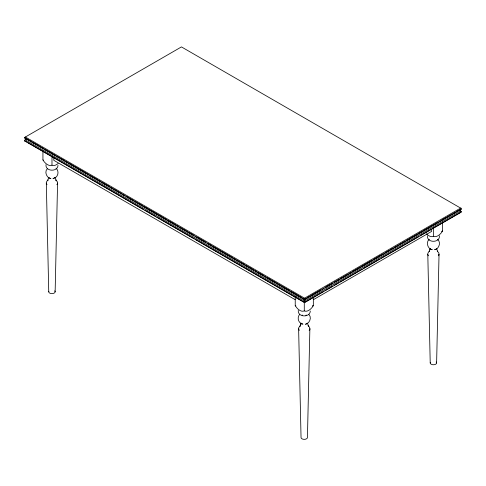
<?xml version="1.0" encoding="UTF-8"?>
<svg xmlns="http://www.w3.org/2000/svg" width="486" height="486" viewBox="0 0 486 486"><rect width="100%" height="100%" fill="white"/><g stroke="black" fill="none" stroke-linecap="round" stroke-linejoin="round"><path stroke-width="0.73" d="M55.143 291.788L57.567 183.082M436.616 362.921L439.04 254.214M48.752 177.384L47.652 180.567L48.096 179.954C46.638 181.023 45.423 183.38 47.027 184.656M301.053 323.099L299.953 326.282L300.397 325.663L298.732 327.649L298.811 329.636M430.225 248.522L429.132 251.705L429.575 251.086C428.136 252.167 426.89 254.464 428.5 255.794M45.97 164.669C45.186 171.643 57.743 172.172 58.01 165.313M298.27 310.378C297.487 317.358 310.044 317.88 310.311 311.028M427.443 235.801C426.587 243.134 440.249 243.134 439.393 235.801M57.372 183.921L57.457 181.94L55.787 179.954L56.23 180.567L55.131 177.384M309.673 329.636L309.868 328.797L307.444 437.497A3.202 1.847 0 0 1 304.242 439.35A3.202 1.847 0 0 1 301.041 437.497L298.623 328.797M438.852 255.059L438.931 253.072L437.26 251.086L437.704 251.705L436.61 248.522M57.457 183.799L56.856 184.656M438.931 254.931L438.329 255.794M47.336 168.691C43.837 172.074 47.172 178.471 50.896 178.569M299.637 314.406C297.711 316.58 297.711 320.104 299.637 322.279C300.676 323.822 305.396 325.158 301.472 323.445M309.157 330.371C310.785 329.052 309.503 326.714 308.088 325.663L308.531 326.282L307.438 323.099M436.191 248.868L436.507 248.425M429.308 239.306C425.177 242.478 428.324 249.61 432.376 249.701M459.878 209.666C458.62 211.106 463.729 211.44 460.613 212.273L431.762 228.924M54.711 177.736C49.384 180.251 57.111 177.426 57.081 175.823C58.648 173.459 58.15 170.057 56.048 168.168M307.012 323.445L305.846 324.126M460.995 209.381L304.552 299.704L24.3 137.641L181.448 46.911L460.613 208.087C462.465 208.142 461.329 209.679 460.084 209.533M26.7 139.184L24.616 140.12L24.336 140.727L304.552 302.632L460.995 212.309M25.387 137.009L304.552 298.191L460.613 208.087M306.526 298.191L304.552 299.327L302.584 298.185M307.838 297.432L309.807 296.296M311.119 295.537L315.712 292.888M317.024 292.129L320.96 289.856M325.553 287.202L330.146 284.547M331.458 283.794L332.77 283.034M334.745 281.898L336.057 281.139M337.369 280.379L339.337 279.243M340.65 278.49L341.962 277.731M343.274 276.971L345.242 275.835M346.554 275.076L347.867 274.323M349.835 273.181L351.147 272.427M352.459 271.668L354.428 270.532M355.74 269.773L357.052 269.013M358.364 268.26L360.333 267.124M361.645 266.364L366.244 263.71M367.556 262.956L371.492 260.678M373.461 259.542L380.678 255.375M381.99 254.621L383.302 253.862M385.27 252.726L386.583 251.967M387.895 251.207L389.863 250.071M391.175 249.312L392.494 248.559M394.462 247.423L395.774 246.663M397.086 245.904L398.399 245.144M400.367 244.008L401.679 243.255M402.991 242.496L404.96 241.36M406.272 240.6L407.584 239.841M408.896 239.082L410.864 237.946M412.177 237.192L413.489 236.433M414.801 235.674L416.769 234.538M418.082 233.778L422.68 231.129M423.992 230.37L431.866 225.826M433.178 225.067L437.114 222.795M441.707 220.14L446.3 217.491M447.612 216.732L448.924 215.972M450.899 214.836L452.211 214.077M453.523 213.324L455.491 212.182M456.804 211.428L458.116 210.669M320.948 289.978L304.552 299.443L276.309 283.138M322.261 289.225L323.573 288.465M324.879 287.706L332.752 283.162M334.064 282.409L338.651 279.76M339.963 279L379.961 255.909M381.273 255.15L383.241 254.014M384.554 253.255L389.14 250.606M390.452 249.853L418.646 233.572M419.959 232.812L445.534 218.05M446.847 217.291L460.892 209.32M323.573 291.393L304.552 302.371L263.704 278.788M324.879 290.634L332.752 286.09M334.064 285.337L338.651 282.682M339.963 281.929L362.258 269.056M363.571 268.296L379.961 258.831M381.273 258.078L418.646 236.5M419.959 235.74L430.45 229.684M313.494 299.613L431.647 231.397L431.647 229.368M435.019 249.549L435.681 249.251M305.785 315.323L306.429 315.043M434.46 249.701C438.512 249.61 441.659 242.478 437.522 239.306M305.287 324.277C309.011 324.186 312.346 317.783 308.853 314.406M25.108 138.243L24.616 138.085M25.108 141.171L24.616 141.007M431.155 249.251L431.817 249.549M25.916 138.455L25.387 138.267L59.541 157.986M50.344 178.411L49.171 177.736M302.061 315.043L302.699 315.323M459.3 210.256L460.613 211.015L304.552 301.113L25.387 139.938L26.274 139.458L26.274 138.753M26.572 138.838L28.546 139.974M29.859 140.733L31.833 141.869M33.145 142.629L34.457 143.388M35.776 144.148L37.744 145.284M39.062 146.043L40.374 146.802M41.687 147.562L43.661 148.698M44.973 149.457L46.292 150.217M48.26 151.359L49.572 152.112M50.89 152.871L52.859 154.013M54.177 154.773L55.489 155.532M57.463 156.668L58.776 157.428M60.088 158.187L64.687 160.842M66.005 161.601L67.317 162.36M69.291 163.496L73.234 165.775M74.546 166.534L82.432 171.084M83.75 171.844L88.349 174.498M89.661 175.258L91.635 176.4M92.948 177.153L94.26 177.912M95.578 178.672L97.546 179.814M98.865 180.573L100.177 181.327M102.145 182.469L103.463 183.228M104.776 183.987L106.75 185.123M108.062 185.883L109.374 186.642M110.693 187.402L112.661 188.538M113.979 189.297L115.291 190.056M117.26 191.192L118.578 191.952M119.89 192.711L121.208 193.471M123.177 194.607L124.489 195.366M126.463 196.508L127.775 197.267M129.094 198.021L133.693 200.682M135.005 201.441L136.323 202.194M138.291 203.336L142.234 205.614M143.546 206.368L148.151 209.029M149.463 209.782L151.438 210.924M152.75 211.683L157.349 214.338M158.667 215.098L160.635 216.234M161.947 216.993L163.266 217.752M164.578 218.512L166.552 219.648M167.864 220.407L169.177 221.166M170.495 221.926L172.463 223.062M173.781 223.821L175.094 224.581M177.062 225.723L178.38 226.476M179.692 227.235L181.667 228.377M182.979 229.137L184.291 229.896M186.266 231.032L187.578 231.792M188.896 232.551L193.495 235.206M198.094 237.861L205.323 242.034M207.297 243.17L211.24 245.448M212.552 246.208L217.151 248.862M218.463 249.622L220.437 250.764M221.75 251.517L223.068 252.277M224.38 253.036L226.355 254.178M227.667 254.937L229.635 256.073M230.953 256.833L232.265 257.592M233.584 258.352L235.552 259.488M236.864 260.247L238.183 261.006M239.495 261.766L241.469 262.902M242.781 263.661L244.094 264.42M246.068 265.556L247.38 266.316M248.698 267.075L253.297 269.73M255.265 270.872L256.584 271.631M257.896 272.385L262.495 275.046M263.813 275.805L265.125 276.558M267.093 277.7L271.042 279.979M272.354 280.732L276.953 283.393M278.265 284.152L280.24 285.288M281.552 286.047L286.157 288.702M287.469 289.462L289.437 290.598M290.756 291.357L292.068 292.116M293.38 292.876L295.354 294.012M296.667 294.771L297.985 295.531M299.953 296.673L301.271 297.426M60.859 158.746L65.458 161.401M66.77 162.16L86.478 173.538M87.79 174.292L119.319 192.499M120.631 193.258L125.23 195.913M126.542 196.672L134.428 201.222M135.74 201.982L146.25 208.044M147.562 208.804L179.091 227.011M180.409 227.77L194.2 235.728M195.512 236.488L206.028 242.557M207.34 243.316L215.219 247.866M216.537 248.625L238.869 261.517M240.181 262.276L253.978 270.24M255.29 271L263.169 275.55M264.487 276.309L265.799 277.069M267.112 277.828L274.997 282.378M25.387 141.195L26.7 141.955M28.012 142.708L87.243 176.916M87.79 177.22L143.662 209.484M144.937 210.213L155.465 216.3M156.759 217.042L194.2 238.656M195.481 239.404L263.169 278.478M295.184 299.68L53.794 160.313L53.794 157.598M299.352 330.395L298.732 329.508M430.329 248.425L430.645 248.868M46.51 183.921L46.316 183.082L48.74 291.788M427.795 254.214L430.219 362.921M442.509 222.047L442.509 231.075A9.24 5.334 -60 0 1 433.457 236.299A9.24 5.334 60 0 1 426.489 233.833M433.457 228.025L433.457 236.299M313.336 297.377L313.336 305.651A9.24 5.334 -60 0 1 304.285 310.876A9.24 5.334 60 0 1 295.233 305.651L295.233 296.624M304.552 298.191L304.552 302.632M304.285 301.849L304.285 310.876M51.984 156.14L51.984 165.161A9.24 5.334 -60 0 0 58.156 163.46M42.932 150.915L42.932 159.937A9.24 5.334 60 0 0 51.984 165.161M436.191 361.997A3.202 1.847 0 0 1 433.834 364.755A3.202 1.847 0 0 1 430.329 362.447M43.564 160.192A9.24 5.334 -60 0 1 42.932 159.937M54.711 290.865A3.202 1.847 0 0 1 52.36 293.617A3.202 1.847 0 0 1 48.849 291.308M295.865 305.901A9.24 5.334 -60 0 1 295.233 305.651M301.041 323.743L300.925 324.241L301.041 323.743M430.213 249.166L430.098 249.664L430.213 249.166M441.871 231.324A9.24 5.334 60 0 0 442.509 231.075A9.441 5.449 60 0 1 441.865 231.306M312.698 305.901A9.24 5.334 60 0 0 313.336 305.651A9.441 5.449 60 0 1 312.692 305.882"/></g></svg>
